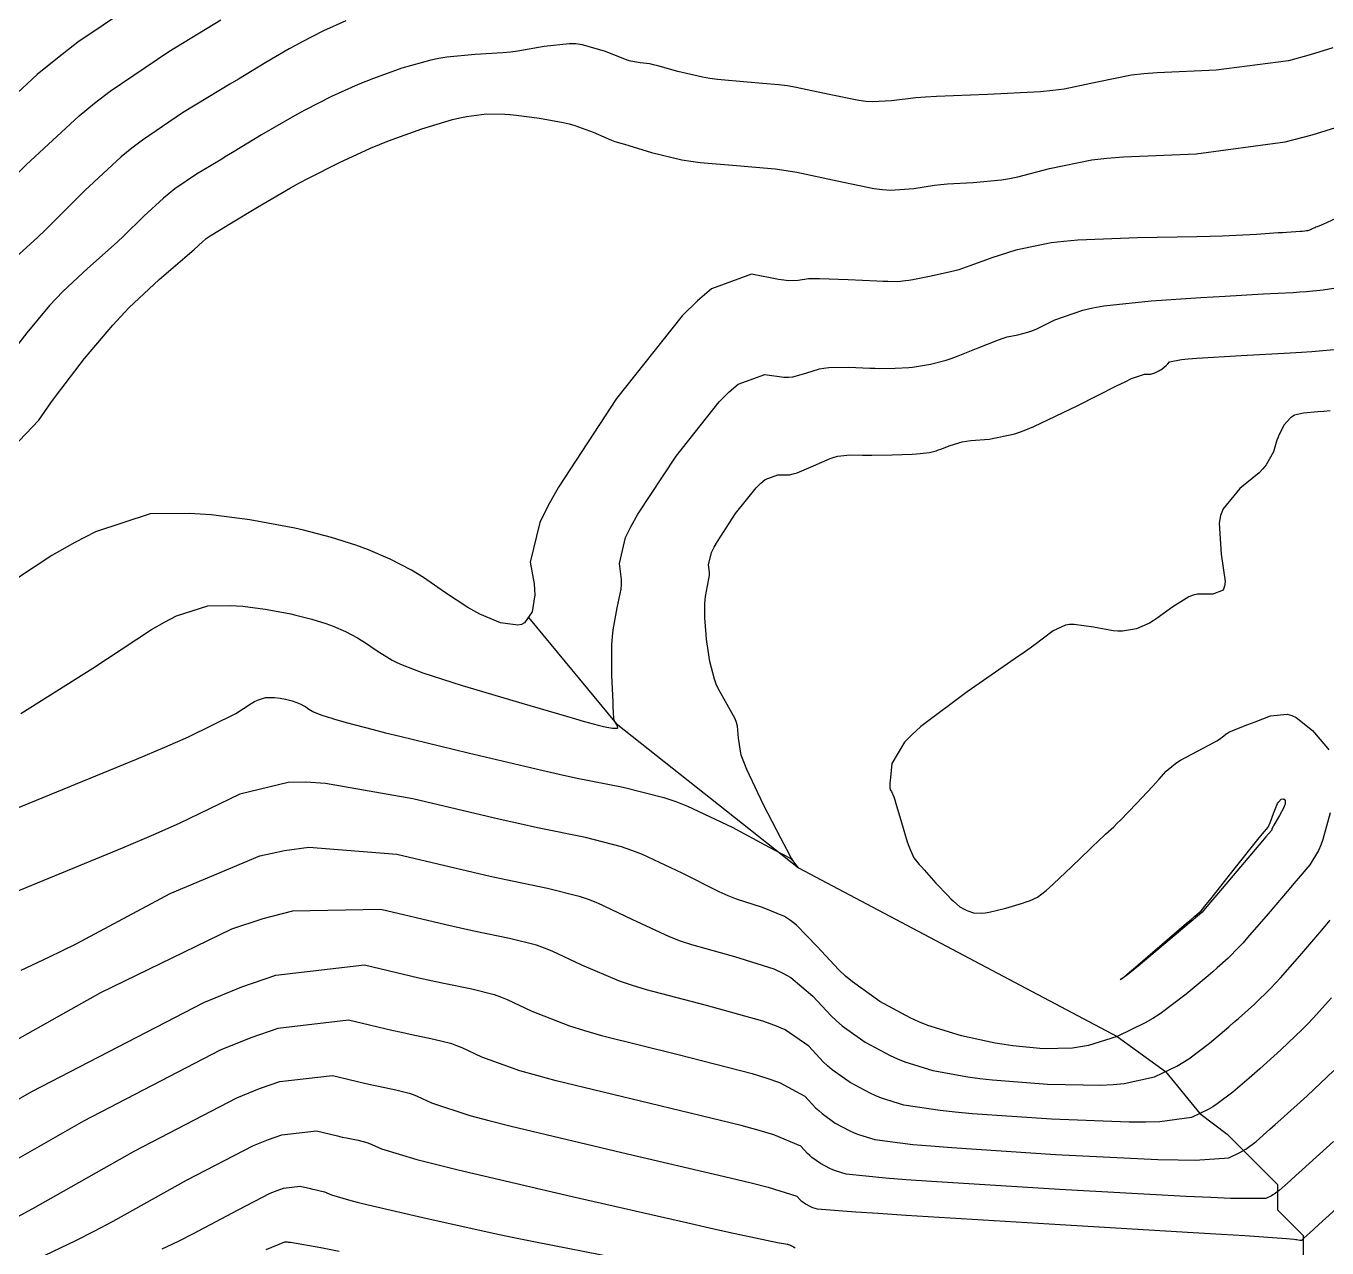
# Model space of a CAD drawing. Header units: metres. Extents: x 837117 to 838479, y 1189012 to 1191015.
# Drawn here: x 837569.8 to 837621, y 1190279.6 to 1190327.7 of the extents above; entities that cross this region are included whole.
import ezdxf

# ---------------------------------------------------------------- set-up
doc = ezdxf.new("R2010")
doc.units = ezdxf.units.M
doc.header["$LTSCALE"] = 0.3
for name, color, linetype in [('COTAS 10', 1, 'Continuous'), ('COTAS INT', 252, 'Continuous'), ('DRENAJE', 5, 'Continuous')]:
    doc.layers.add(name, color=color, linetype=linetype)

msp = doc.modelspace()

# ---------------------------------------------------------------- linework, layer by layer
at = {"layer": 'COTAS 10'}
for points in [[(837574.859, 1190329.092), (837571.829, 1190327.041), (837571.023, 1190326.417), (837570.23, 1190325.768), (837567.484, 1190323.219)], [(837622.034, 1190320.418), (837620.841, 1190319.862), (837620.613, 1190319.771), (837620.566, 1190319.752), (837620.527, 1190319.736), (837620.443, 1190319.699), (837620.4, 1190319.679), (837620.386, 1190319.672), (837620.371, 1190319.666), (837620.309, 1190319.641), (837620.24, 1190319.618), (837620.221, 1190319.612), (837620.201, 1190319.608), (837620.127, 1190319.596), (837620.027, 1190319.587), (837619.991, 1190319.584), (837619.951, 1190319.582), (837619.775, 1190319.572), (837619.415, 1190319.551), (837619.259, 1190319.541), (837619.079, 1190319.529), (837618.225, 1190319.472), (837616.89, 1190319.41), (837616.407, 1190319.395), (837615.874, 1190319.381), (837613.539, 1190319.338), (837611.189, 1190319.241), (837610.647, 1190319.193), (837610.152, 1190319.135), (837608.755, 1190318.851), (837607.813, 1190318.546), (837607.605, 1190318.475), (837607.42, 1190318.411), (837606.943, 1190318.23), (837606.51, 1190318.083), (837606.353, 1190318.04), (837606.18, 1190317.996), (837605.423, 1190317.83), (837604.697, 1190317.691), (837604.545, 1190317.664), (837604.413, 1190317.642), (837604.111, 1190317.605), (837603.711, 1190317.615), (837603.517, 1190317.623), (837603.287, 1190317.633), (837602.156, 1190317.687), (837601.024, 1190317.725), (837600.793, 1190317.725), (837600.598, 1190317.72), (837600.192, 1190317.663), (837599.806, 1190317.648), (837599.623, 1190317.669), (837599.408, 1190317.701), (837598.355, 1190317.909), (837596.769, 1190317.328), (837596.217, 1190316.864), (837595.615, 1190316.267), (837593.036, 1190313.013), (837590.751, 1190309.524), (837590.336, 1190308.778), (837590.014, 1190308.128), (837589.639, 1190306.577), (837589.796, 1190305.713), (837589.811, 1190305.495), (837589.813, 1190305.288), (837589.717, 1190304.616), (837589.418, 1190304.179), (837589.292, 1190304.119), (837589.147, 1190304.085), (837588.467, 1190304.183), (837587.649, 1190304.527), (837587.416, 1190304.65), (837587.18, 1190304.783), (837586.308, 1190305.363), (837585.432, 1190305.965), (837585.195, 1190306.114), (837584.959, 1190306.254), (837584.125, 1190306.692), (837583.27, 1190307.058), (837583.022, 1190307.152), (837582.768, 1190307.243), (837581.809, 1190307.548), (837580.713, 1190307.828), (837580.373, 1190307.903), (837580.017, 1190307.978), (837578.601, 1190308.241), (837577.076, 1190308.433), (837576.651, 1190308.462), (837576.226, 1190308.482), (837574.68, 1190308.469), (837572.524, 1190307.763), (837571.714, 1190307.346), (837570.811, 1190306.834), (837566.778, 1190304.183)], [(837621.183, 1190289.42), (837620.464, 1190288.619), (837620.251, 1190288.397), (837620.031, 1190288.175), (837619.186, 1190287.37), (837618.356, 1190286.624), (837618.146, 1190286.438), (837617.946, 1190286.262), (837617.294, 1190285.702), (837616.684, 1190285.245), (837616.509, 1190285.135), (837616.332, 1190285.031), (837615.674, 1190284.714), (837614.418, 1190284.537), (837613.864, 1190284.522), (837613.221, 1190284.522), (837610.153, 1190284.643), (837607.041, 1190284.86), (837606.37, 1190284.921), (837605.782, 1190284.981), (837604.344, 1190285.201), (837603.473, 1190285.471), (837603.242, 1190285.563), (837603.016, 1190285.663), (837602.233, 1190286.086), (837601.525, 1190286.593), (837601.345, 1190286.746), (837601.173, 1190286.904), (837600.607, 1190287.518), (837599.672, 1190288.157), (837599.267, 1190288.331), (837598.797, 1190288.504), (837596.572, 1190289.118), (837594.214, 1190289.73), (837593.661, 1190289.902), (837593.151, 1190290.075), (837591.672, 1190290.709), (837590.508, 1190291.26), (837590.197, 1190291.381), (837589.89, 1190291.488), (837588.826, 1190291.758), (837587.42, 1190292.043), (837586.899, 1190292.158), (837586.321, 1190292.29), (837583.754, 1190292.898), (837580.273, 1190292.829), (837579.118, 1190292.533), (837577.879, 1190292.118), (837572.716, 1190289.62), (837567.712, 1190286.815)], [(837575.151, 1190279.538), (837575.787, 1190279.845), (837576.378, 1190280.138), (837578.134, 1190281.073), (837579.399, 1190281.727), (837579.679, 1190281.842), (837579.93, 1190281.929), (837580.583, 1190282.004), (837580.982, 1190281.91), (837581.072, 1190281.889), (837581.153, 1190281.871), (837581.372, 1190281.827), (837581.537, 1190281.785), (837581.585, 1190281.769), (837581.633, 1190281.75), (837581.814, 1190281.664), (837582.478, 1190281.466), (837582.831, 1190281.377), (837583.257, 1190281.272), (837585.407, 1190280.768), (837588.18, 1190280.16), (837588.999, 1190279.99), (837589.841, 1190279.818), (837593.067, 1190279.191)]]:
    msp.add_lwpolyline(points, dxfattribs=at)
at = {"layer": 'COTAS INT'}
for points in [[(837568.069, 1190320.463), (837569.797, 1190322.209), (837571.885, 1190324.147), (837572.488, 1190324.64), (837573.101, 1190325.115), (837575.405, 1190326.675), (837577.459, 1190327.92)], [(837582.374, 1190327.879), (837581.505, 1190327.487), (837580.639, 1190327.045), (837580.393, 1190326.912), (837580.144, 1190326.775), (837579.224, 1190326.239), (837578.152, 1190325.59), (837577.808, 1190325.382), (837577.442, 1190325.161), (837575.951, 1190324.258), (837574.373, 1190323.189), (837573.953, 1190322.864), (837573.54, 1190322.526), (837572.109, 1190321.198), (837570.848, 1190319.936), (837570.542, 1190319.638), (837570.255, 1190319.364), (837569.372, 1190318.563)], [(837621.237, 1190326.815), (837620.344, 1190326.537), (837619.483, 1190326.311), (837616.642, 1190325.933), (837614.324, 1190325.839), (837613.792, 1190325.793), (837613.308, 1190325.738), (837611.957, 1190325.466), (837610.662, 1190325.191), (837610.214, 1190325.134), (837609.726, 1190325.085), (837607.639, 1190324.977), (837605.634, 1190324.906), (837605.199, 1190324.881), (837604.816, 1190324.853), (837603.862, 1190324.733), (837603.111, 1190324.688), (837602.855, 1190324.708), (837602.578, 1190324.742), (837601.405, 1190324.982), (837600.113, 1190325.258), (837599.761, 1190325.316), (837599.412, 1190325.365), (837598.172, 1190325.471), (837597.01, 1190325.567), (837596.71, 1190325.609), (837596.42, 1190325.658), (837595.448, 1190325.892), (837594.667, 1190326.113), (837594.497, 1190326.154), (837594.346, 1190326.186), (837593.967, 1190326.23), (837593.601, 1190326.293), (837593.458, 1190326.336), (837593.297, 1190326.391), (837592.566, 1190326.686), (837591.686, 1190326.94), (837591.43, 1190326.97), (837591.17, 1190326.981), (837590.188, 1190326.874), (837589.154, 1190326.689), (837588.861, 1190326.651), (837588.565, 1190326.619), (837587.472, 1190326.55), (837586.353, 1190326.45), (837586.041, 1190326.398), (837585.728, 1190326.336), (837584.588, 1190326.021), (837583.466, 1190325.616), (837583.164, 1190325.496), (837582.865, 1190325.372), (837581.816, 1190324.898), (837580.771, 1190324.366), (837580.474, 1190324.205), (837580.174, 1190324.039), (837579.064, 1190323.393), (837577.982, 1190322.739), (837577.7, 1190322.568), (837577.426, 1190322.402), (837576.498, 1190321.84), (837575.645, 1190321.263), (837575.418, 1190321.087), (837575.195, 1190320.905), (837574.422, 1190320.187), (837573.628, 1190319.408), (837573.391, 1190319.186), (837573.146, 1190318.961), (837572.203, 1190318.128), (837571.235, 1190317.224), (837570.975, 1190316.954), (837570.718, 1190316.676), (837569.819, 1190315.603), (837569.06, 1190314.616)], [(837569.264, 1190311.084), (837570.289, 1190312.156), (837570.77, 1190312.84), (837570.955, 1190313.09), (837571.162, 1190313.366), (837572.097, 1190314.583), (837573.205, 1190315.905), (837573.521, 1190316.248), (837573.842, 1190316.58), (837575.035, 1190317.694), (837576.038, 1190318.559), (837576.239, 1190318.734), (837576.407, 1190318.88), (837576.735, 1190319.177), (837576.85, 1190319.284), (837576.884, 1190319.311), (837576.917, 1190319.337), (837577.044, 1190319.423), (837577.409, 1190319.644), (837577.812, 1190319.887), (837578.903, 1190320.546), (837580.204, 1190321.304), (837580.555, 1190321.498), (837580.903, 1190321.686), (837582.128, 1190322.31), (837583.356, 1190322.866), (837583.706, 1190323.01), (837584.06, 1190323.151), (837585.375, 1190323.626), (837586.581, 1190323.991), (837586.867, 1190324.062), (837587.133, 1190324.12), (837587.917, 1190324.222), (837588.632, 1190324.207), (837588.854, 1190324.192), (837589.085, 1190324.171), (837590.007, 1190324.055), (837590.932, 1190323.88), (837591.165, 1190323.821), (837591.389, 1190323.759), (837592.114, 1190323.498), (837592.648, 1190323.266), (837592.751, 1190323.222), (837592.835, 1190323.186), (837592.975, 1190323.13), (837593.204, 1190323.064), (837593.344, 1190323.022), (837593.516, 1190322.97), (837594.417, 1190322.696), (837595.609, 1190322.41), (837595.965, 1190322.35), (837596.333, 1190322.298), (837597.758, 1190322.18), (837599.279, 1190322.05), (837599.707, 1190321.99), (837600.139, 1190321.92), (837601.723, 1190321.58), (837603.162, 1190321.286), (837603.502, 1190321.244), (837603.816, 1190321.22), (837604.737, 1190321.275), (837605.554, 1190321.414), (837605.802, 1190321.443), (837606.06, 1190321.468), (837607.07, 1190321.52), (837608.184, 1190321.62), (837608.507, 1190321.674), (837608.836, 1190321.739), (837610.078, 1190322.071), (837611.745, 1190322.406), (837612.342, 1190322.474), (837612.998, 1190322.531), (837615.858, 1190322.646), (837619.362, 1190323.113), (837620.424, 1190323.391), (837621.526, 1190323.735)], [(837569.586, 1190300.61), (837572.416, 1190302.399), (837574.729, 1190303.92), (837575.247, 1190304.214), (837575.712, 1190304.453), (837576.949, 1190304.857), (837577.835, 1190304.865), (837578.079, 1190304.854), (837578.323, 1190304.837), (837579.198, 1190304.727), (837580.01, 1190304.576), (837580.214, 1190304.533), (837580.409, 1190304.49), (837581.037, 1190304.329), (837581.588, 1190304.155), (837581.733, 1190304.102), (837581.876, 1190304.048), (837582.366, 1190303.838), (837582.844, 1190303.587), (837582.979, 1190303.507), (837583.116, 1190303.422), (837583.618, 1190303.076), (837584.204, 1190302.715), (837584.393, 1190302.62), (837584.594, 1190302.527), (837585.416, 1190302.211), (837586.558, 1190301.845), (837586.961, 1190301.721), (837587.401, 1190301.587), (837589.303, 1190301.022), (837591.07, 1190300.506), (837591.425, 1190300.403), (837591.723, 1190300.318), (837592.312, 1190300.153), (837592.527, 1190300.104), (837592.589, 1190300.092), (837592.651, 1190300.079), (837592.88, 1190300.036), (837593.05, 1190300.03), (837593.075, 1190300.04), (837593.09, 1190300.056), (837593.062, 1190300.156), (837592.986, 1190300.274), (837592.971, 1190300.301), (837592.959, 1190300.324), (837592.934, 1190300.389), (837592.917, 1190300.684), (837592.909, 1190300.853), (837592.899, 1190301.06), (837592.853, 1190302.126), (837592.852, 1190303.331), (837592.871, 1190303.627), (837592.898, 1190303.906), (837593.065, 1190304.775), (837593.213, 1190305.506), (837593.227, 1190305.698), (837593.23, 1190305.885), (837593.148, 1190306.523), (837593.394, 1190307.541), (837593.605, 1190307.968), (837593.878, 1190308.457), (837595.377, 1190310.748), (837597.071, 1190312.883), (837597.465, 1190313.275), (837597.828, 1190313.58), (837598.869, 1190313.961), (837599.624, 1190313.857), (837599.806, 1190313.856), (837599.976, 1190313.868), (837600.493, 1190314.012), (837601.021, 1190314.183), (837601.197, 1190314.212), (837601.388, 1190314.233), (837602.186, 1190314.241), (837603.002, 1190314.208), (837603.204, 1190314.203), (837603.396, 1190314.2), (837604.001, 1190314.202), (837604.541, 1190314.234), (837604.691, 1190314.25), (837604.842, 1190314.268), (837605.389, 1190314.359), (837606.013, 1190314.525), (837606.211, 1190314.591), (837606.421, 1190314.666), (837607.274, 1190315.008), (837608.077, 1190315.329), (837608.255, 1190315.391), (837608.414, 1190315.442), (837608.83, 1190315.526), (837609.232, 1190315.62), (837609.383, 1190315.676), (837609.55, 1190315.746), (837610.296, 1190316.108), (837611.397, 1190316.497), (837611.789, 1190316.583), (837612.217, 1190316.661), (837614.078, 1190316.863), (837616.035, 1190316.991), (837616.524, 1190317.02), (837616.991, 1190317.048), (837618.487, 1190317.128), (837619.67, 1190317.191), (837619.939, 1190317.208), (837620.183, 1190317.225), (837620.854, 1190317.285), (837621.35, 1190317.367)], [(837568.592, 1190296.546), (837574.137, 1190298.816), (837575.253, 1190299.29), (837576.189, 1190299.698), (837578.055, 1190300.615), (837578.648, 1190301.005), (837578.781, 1190301.081), (837578.9, 1190301.142), (837579.217, 1190301.246), (837579.445, 1190301.248), (837579.507, 1190301.245), (837579.57, 1190301.241), (837579.794, 1190301.212), (837580.003, 1190301.174), (837580.055, 1190301.163), (837580.105, 1190301.152), (837580.266, 1190301.11), (837580.407, 1190301.066), (837580.445, 1190301.052), (837580.481, 1190301.038), (837580.607, 1190300.985), (837580.73, 1190300.92), (837580.764, 1190300.899), (837580.799, 1190300.878), (837580.928, 1190300.789), (837581.078, 1190300.696), (837581.127, 1190300.672), (837581.178, 1190300.648), (837581.389, 1190300.567), (837581.682, 1190300.473), (837581.786, 1190300.442), (837581.898, 1190300.407), (837582.386, 1190300.262), (837583.459, 1190299.98), (837583.941, 1190299.859), (837584.504, 1190299.719), (837587.201, 1190299.06), (837590.095, 1190298.379), (837590.781, 1190298.226), (837591.418, 1190298.088), (837593.299, 1190297.717), (837594.903, 1190297.309), (837595.364, 1190297.148), (837595.832, 1190296.966), (837597.587, 1190296.136), (837599.038, 1190295.358), (837599.315, 1190295.21), (837599.538, 1190295.09), (837599.894, 1190294.9), (837599.928, 1190294.862), (837599.948, 1190294.838), (837599.972, 1190294.808), (837600.097, 1190294.654), (837600.192, 1190294.538), (837600.198, 1190294.533), (837600.195, 1190294.539), (837600.108, 1190294.66), (837599.992, 1190294.819), (837599.969, 1190294.85), (837599.951, 1190294.875), (837599.922, 1190294.917), (837599.919, 1190294.922), (837599.918, 1190294.923), (837599.917, 1190294.925), (837599.91, 1190294.931), (837599.74, 1190295.254), (837599.635, 1190295.456), (837599.505, 1190295.706), (837598.827, 1190297.015), (837598.163, 1190298.408), (837598.042, 1190298.711), (837597.948, 1190298.979), (837597.832, 1190299.647), (837597.801, 1190300.115), (837597.76, 1190300.256), (837597.705, 1190300.402), (837597.388, 1190300.97), (837597.035, 1190301.594), (837596.957, 1190301.775), (837596.888, 1190301.96), (837596.708, 1190302.656), (837596.603, 1190303.357), (837596.581, 1190303.545), (837596.562, 1190303.73), (837596.516, 1190304.374), (837596.516, 1190304.948), (837596.525, 1190305.089), (837596.538, 1190305.222), (837596.617, 1190305.636), (837596.688, 1190305.985), (837596.695, 1190306.076), (837596.696, 1190306.165), (837596.657, 1190306.469), (837596.774, 1190306.954), (837596.875, 1190307.157), (837597.005, 1190307.391), (837597.719, 1190308.482), (837598.526, 1190309.499), (837598.714, 1190309.686), (837598.887, 1190309.831), (837599.383, 1190310.013), (837599.84, 1190310.013), (837599.988, 1190310.044), (837600.146, 1190310.088), (837600.794, 1190310.361), (837601.443, 1190310.647), (837601.602, 1190310.699), (837601.751, 1190310.741), (837602.215, 1190310.795), (837602.718, 1190310.783), (837602.892, 1190310.783), (837603.082, 1190310.784), (837603.892, 1190310.798), (837604.669, 1190310.826), (837604.838, 1190310.835), (837604.987, 1190310.845), (837605.356, 1190310.888), (837605.625, 1190310.96), (837605.711, 1190310.988), (837605.801, 1190311.02), (837606.17, 1190311.168), (837606.648, 1190311.31), (837606.808, 1190311.339), (837606.98, 1190311.364), (837607.7, 1190311.414), (837608.718, 1190311.627), (837609.077, 1190311.754), (837609.469, 1190311.911), (837611.166, 1190312.722), (837612.739, 1190313.524), (837613.053, 1190313.675), (837613.314, 1190313.795), (837613.819, 1190313.972), (837613.98, 1190313.966), (837614.025, 1190313.97), (837614.069, 1190313.978), (837614.23, 1190314.029), (837614.383, 1190314.102), (837614.422, 1190314.124), (837614.46, 1190314.147), (837614.587, 1190314.234), (837614.692, 1190314.324), (837614.717, 1190314.349), (837614.74, 1190314.373), (837614.805, 1190314.461), (837615.27, 1190314.551), (837615.544, 1190314.577), (837615.882, 1190314.604), (837617.629, 1190314.704), (837619.548, 1190314.808), (837619.995, 1190314.837), (837620.405, 1190314.866), (837621.581, 1190314.974)], [(837621.134, 1190312.532), (837620.877, 1190312.505), (837620.649, 1190312.483), (837620.074, 1190312.437), (837619.726, 1190312.355), (837619.642, 1190312.309), (837619.562, 1190312.254), (837619.319, 1190311.972), (837619.126, 1190311.6), (837619.079, 1190311.488), (837619.034, 1190311.372), (837618.892, 1190310.919), (837618.613, 1190310.405), (837618.482, 1190310.251), (837618.328, 1190310.091), (837617.575, 1190309.468), (837616.912, 1190308.672), (837616.814, 1190308.403), (837616.753, 1190308.112), (837616.842, 1190306.887), (837616.992, 1190305.815), (837616.97, 1190305.621), (837616.92, 1190305.473), (837616.51, 1190305.309), (837615.909, 1190305.311), (837615.739, 1190305.266), (837615.567, 1190305.202), (837614.933, 1190304.81), (837614.322, 1190304.361), (837614.164, 1190304.261), (837614.012, 1190304.173), (837613.502, 1190303.942), (837612.952, 1190303.856), (837612.774, 1190303.858), (837612.585, 1190303.871), (837611.81, 1190304.013), (837611.051, 1190304.122), (837610.872, 1190304.114), (837610.707, 1190304.09), (837610.226, 1190303.864), (837609.468, 1190303.295), (837609.129, 1190303.054), (837608.734, 1190302.776), (837606.841, 1190301.47), (837605.011, 1190300.098), (837604.656, 1190299.779), (837604.366, 1190299.485), (837603.87, 1190298.643), (837603.816, 1190298.089), (837603.806, 1190297.977), (837603.799, 1190297.883), (837603.789, 1190297.694), (837603.802, 1190297.628), (837603.808, 1190297.612), (837603.817, 1190297.597), (837603.857, 1190297.55), (837603.947, 1190297.337), (837603.987, 1190297.218), (837604.032, 1190297.072), (837604.249, 1190296.328), (837604.482, 1190295.557), (837604.537, 1190295.394), (837604.589, 1190295.254), (837604.743, 1190294.934), (837604.955, 1190294.675), (837605.043, 1190294.574), (837605.143, 1190294.46), (837605.611, 1190293.941), (837606.091, 1190293.431), (837606.198, 1190293.323), (837606.295, 1190293.23), (837606.552, 1190293.01), (837606.747, 1190292.896), (837606.804, 1190292.868), (837606.862, 1190292.843), (837607.085, 1190292.766), (837607.422, 1190292.756), (837607.553, 1190292.772), (837607.699, 1190292.797), (837608.362, 1190292.955), (837609.021, 1190293.15), (837609.165, 1190293.198), (837609.292, 1190293.243), (837609.611, 1190293.385), (837609.943, 1190293.644), (837610.078, 1190293.764), (837610.233, 1190293.904), (837610.948, 1190294.584), (837611.663, 1190295.275), (837611.818, 1190295.423), (837611.954, 1190295.552), (837612.291, 1190295.859), (837612.607, 1190296.157), (837612.731, 1190296.28), (837612.87, 1190296.42), (837613.506, 1190297.075), (837614.133, 1190297.737), (837614.268, 1190297.882), (837614.387, 1190298.012), (837614.673, 1190298.341), (837614.97, 1190298.598), (837615.094, 1190298.682), (837615.237, 1190298.771), (837615.905, 1190299.137), (837616.544, 1190299.472), (837616.667, 1190299.542), (837616.768, 1190299.601), (837616.941, 1190299.733), (837617.034, 1190299.815), (837617.084, 1190299.844), (837617.146, 1190299.875), (837617.456, 1190300.007), (837617.892, 1190300.176), (837618.032, 1190300.23), (837618.18, 1190300.287), (837618.784, 1190300.518), (837619.437, 1190300.584), (837619.615, 1190300.536), (837619.793, 1190300.46), (837620.428, 1190299.947), (837620.959, 1190299.331), (837621.072, 1190299.19)], [(837621.131, 1190296.699), (837620.842, 1190295.66), (837620.756, 1190295.427), (837620.669, 1190295.217), (837620.332, 1190294.659), (837619.867, 1190294.118), (837619.698, 1190293.92), (837619.511, 1190293.7), (837618.69, 1190292.733), (837617.879, 1190291.792), (837617.699, 1190291.589), (837617.538, 1190291.412), (837617.115, 1190290.978), (837616.681, 1190290.596), (837616.512, 1190290.451), (837616.322, 1190290.289), (837615.462, 1190289.561), (837614.439, 1190288.796), (837614.147, 1190288.61), (837613.85, 1190288.437), (837612.747, 1190287.905), (837611.613, 1190287.55), (837611.298, 1190287.489), (837610.982, 1190287.443), (837609.836, 1190287.408), (837608.643, 1190287.529), (837608.297, 1190287.581), (837607.945, 1190287.641), (837606.618, 1190287.924), (837605.292, 1190288.336), (837604.94, 1190288.476), (837604.595, 1190288.628), (837603.403, 1190289.273), (837602.324, 1190290.045), (837602.05, 1190290.278), (837601.787, 1190290.518), (837600.925, 1190291.453), (837600.116, 1190292.287), (837599.885, 1190292.464), (837599.652, 1190292.617), (837598.787, 1190292.973), (837597.763, 1190293.303), (837597.43, 1190293.44), (837597.075, 1190293.597), (837595.615, 1190294.327), (837594.057, 1190295.064), (837593.641, 1190295.226), (837593.232, 1190295.369), (837591.808, 1190295.731), (837589.927, 1190296.111), (837589.23, 1190296.266), (837588.456, 1190296.442), (837585.022, 1190297.255), (837581.584, 1190297.863), (837580.806, 1190297.91), (837580.105, 1190297.903), (837578.203, 1190297.439), (837575.813, 1190296.283), (837574.805, 1190295.84), (837573.645, 1190295.344), (837568.203, 1190293.109)], [(837616.077, 1190292.779), (837613.567, 1190290.672), (837613.373, 1190290.513), (837613.213, 1190290.384), (837612.915, 1190290.161), (837612.866, 1190290.143), (837612.862, 1190290.144), (837612.863, 1190290.146), (837612.905, 1190290.173), (837612.962, 1190290.208), (837612.973, 1190290.215), (837612.983, 1190290.22), (837613, 1190290.232), (837613.235, 1190290.434), (837613.383, 1190290.56), (837613.565, 1190290.717), (837614.52, 1190291.535), (837615.476, 1190292.354), (837615.659, 1190292.511), (837615.806, 1190292.637), (837616.045, 1190292.842), (837616.25, 1190293.099), (837616.377, 1190293.259), (837616.534, 1190293.456), (837617.356, 1190294.489), (837618.18, 1190295.521), (837618.339, 1190295.72), (837618.469, 1190295.88), (837618.687, 1190296.14), (837618.732, 1190296.229), (837618.753, 1190296.281), (837618.777, 1190296.344), (837618.894, 1190296.673), (837619.025, 1190297.006), (837619.058, 1190297.073), (837619.09, 1190297.129), (837619.194, 1190297.238), (837619.279, 1190297.252), (837619.298, 1190297.248), (837619.316, 1190297.241), (837619.364, 1190297.184), (837619.351, 1190297.045), (837619.329, 1190296.986), (837619.3, 1190296.918), (837619.13, 1190296.597), (837618.952, 1190296.286), (837618.917, 1190296.223), (837618.888, 1190296.171), (837618.839, 1190296.069), (837618.83, 1190296.039), (837618.828, 1190296.032), (837618.825, 1190296.026), (837618.816, 1190296.009), (837618.599, 1190295.754), (837618.466, 1190295.597), (837616.587, 1190293.379), (837616.423, 1190293.186), (837616.291, 1190293.03), (837616.08, 1190292.782), (837616.077, 1190292.779)], [(837569.594, 1190290.507), (837570.689, 1190291.023), (837571.763, 1190291.549), (837575.46, 1190293.53), (837578.992, 1190295.011), (837579.962, 1190295.221), (837580.928, 1190295.346), (837584.388, 1190295.077), (837587.388, 1190294.366), (837588.065, 1190294.212), (837588.674, 1190294.077), (837590.317, 1190293.744), (837591.561, 1190293.428), (837591.919, 1190293.303), (837592.283, 1190293.162), (837593.644, 1190292.518), (837595.113, 1190291.836), (837595.545, 1190291.671), (837595.989, 1190291.517), (837597.679, 1190291.045), (837599.225, 1190290.56), (837599.576, 1190290.398), (837599.894, 1190290.222), (837600.766, 1190289.486), (837601.48, 1190288.711), (837601.698, 1190288.512), (837601.924, 1190288.319), (837602.818, 1190287.68), (837603.805, 1190287.146), (837604.091, 1190287.02), (837604.383, 1190286.903), (837605.481, 1190286.563), (837606.863, 1190286.311), (837607.334, 1190286.251), (837607.842, 1190286.194), (837609.995, 1190286.025), (837612.101, 1190285.982), (837612.581, 1190286.005), (837613.016, 1190286.044), (837614.21, 1190286.309), (837615.091, 1190286.734), (837615.328, 1190286.873), (837615.561, 1190287.021), (837616.378, 1190287.631), (837617.134, 1190288.275), (837617.329, 1190288.445), (837617.518, 1190288.61), (837618.15, 1190289.174), (837618.785, 1190289.793), (837618.975, 1190289.993), (837619.172, 1190290.206), (837619.936, 1190291.076), (837620.72, 1190291.998), (837620.929, 1190292.242), (837621.135, 1190292.482)], [(837561.567, 1190280.878), (837570.02, 1190285.738), (837576.784, 1190289.235), (837578.285, 1190289.852), (837579.625, 1190290.316), (837583.12, 1190290.719), (837585.253, 1190290.214), (837585.734, 1190290.104), (837586.167, 1190290.008), (837587.335, 1190289.772), (837588.22, 1190289.547), (837588.474, 1190289.458), (837588.733, 1190289.358), (837589.7, 1190288.9), (837591.189, 1190288.313), (837591.776, 1190288.132), (837592.439, 1190287.943), (837595.464, 1190287.19), (837598.37, 1190286.448), (837598.958, 1190286.265), (837599.451, 1190286.092), (837600.448, 1190285.55), (837600.866, 1190285.096), (837600.993, 1190284.98), (837601.126, 1190284.867), (837601.649, 1190284.493), (837602.226, 1190284.181), (837602.394, 1190284.107), (837602.564, 1190284.039), (837603.207, 1190283.84), (837604.7, 1190283.652), (837605.407, 1190283.591), (837606.241, 1190283.526), (837610.312, 1190283.26), (837614.34, 1190283.061), (837615.147, 1190283.039), (837615.82, 1190283.031), (837617.138, 1190283.119), (837617.574, 1190283.329), (837617.69, 1190283.397), (837617.806, 1190283.47), (837618.21, 1190283.772), (837618.757, 1190284.249), (837618.964, 1190284.432), (837619.193, 1190284.638), (837620.221, 1190285.566), (837621.278, 1190286.556)], [(837621.256, 1190283.762), (837620.031, 1190282.652), (837619.781, 1190282.426), (837619.569, 1190282.235), (837619.125, 1190281.843), (837618.928, 1190281.695), (837618.872, 1190281.66), (837618.815, 1190281.626), (837618.602, 1190281.523), (837617.223, 1190281.524), (837616.43, 1190281.556), (837615.459, 1190281.601), (837610.47, 1190281.877), (837605.44, 1190282.192), (837604.443, 1190282.261), (837603.618, 1190282.322), (837602.07, 1190282.478), (837601.655, 1190282.607), (837601.545, 1190282.651), (837601.437, 1190282.698), (837601.064, 1190282.9), (837600.727, 1190283.141), (837600.641, 1190283.214), (837600.559, 1190283.289), (837600.289, 1190283.582), (837599.229, 1190284.027), (837598.648, 1190284.199), (837597.943, 1190284.392), (837594.357, 1190285.262), (837590.664, 1190286.156), (837589.892, 1190286.363), (837589.227, 1190286.552), (837587.729, 1190287.091), (837586.958, 1190287.456), (837586.752, 1190287.536), (837586.549, 1190287.607), (837585.844, 1190287.786), (837584.914, 1190287.974), (837584.568, 1190288.051), (837584.185, 1190288.138), (837582.486, 1190288.54), (837579.701, 1190288.219), (837578.634, 1190287.849), (837577.438, 1190287.358), (837572.049, 1190284.571), (837566.894, 1190281.627)], [(837569.16, 1190280.639), (837570.055, 1190281.131), (837574.077, 1190283.405), (837578.091, 1190285.481), (837578.982, 1190285.847), (837579.777, 1190286.122), (837581.852, 1190286.362), (837583.118, 1190286.062), (837583.403, 1190285.997), (837583.66, 1190285.94), (837584.353, 1190285.8), (837584.878, 1190285.666), (837585.029, 1190285.614), (837585.183, 1190285.554), (837585.757, 1190285.282), (837587.265, 1190284.791), (837588.007, 1190284.593), (837588.89, 1190284.369), (837593.249, 1190283.335), (837597.515, 1190282.335), (837598.339, 1190282.133), (837599.007, 1190281.962), (837600.13, 1190281.614), (837600.252, 1190281.482), (837600.289, 1190281.448), (837600.327, 1190281.415), (837600.479, 1190281.307), (837600.647, 1190281.216), (837600.696, 1190281.194), (837600.746, 1190281.174), (837600.932, 1190281.116), (837602.451, 1190280.997), (837603.34, 1190280.939), (837604.432, 1190280.87), (837610.069, 1190280.528), (837615.738, 1190280.188), (837616.85, 1190280.12), (837617.764, 1190280.062), (837619.414, 1190279.95), (837619.71, 1190279.917), (837619.771, 1190279.91), (837619.823, 1190279.903), (837619.936, 1190279.888), (837619.981, 1190279.882), (837619.998, 1190279.882), (837620.018, 1190279.886), (837620.036, 1190279.901), (837620.043, 1190279.908), (837620.052, 1190279.916), (837620.092, 1190279.955), (837620.467, 1190280.299), (837620.687, 1190280.499), (837620.957, 1190280.745), (837622.352, 1190282.013)], [(837569.367, 1190278.73), (837571.755, 1190279.873), (837572.474, 1190280.242), (837573.217, 1190280.634), (837576.105, 1190282.239), (837578.745, 1190283.604), (837579.331, 1190283.845), (837579.854, 1190284.026), (837581.218, 1190284.183), (837582.05, 1190283.986), (837582.238, 1190283.943), (837582.407, 1190283.906), (837582.863, 1190283.813), (837583.208, 1190283.726), (837583.307, 1190283.691), (837583.408, 1190283.652), (837583.785, 1190283.473), (837585.171, 1190283.06), (837585.908, 1190282.873), (837586.797, 1190282.655), (837591.283, 1190281.604), (837595.794, 1190280.575), (837596.699, 1190280.37), (837597.455, 1190280.2), (837598.942, 1190279.877), (837599.369, 1190279.796), (837599.457, 1190279.78), (837599.531, 1190279.766), (837599.686, 1190279.737), (837599.752, 1190279.723), (837599.77, 1190279.719), (837599.787, 1190279.714), (837599.847, 1190279.695), (837599.9, 1190279.674), (837599.914, 1190279.669), (837599.927, 1190279.663), (837599.969, 1190279.643), (837600.006, 1190279.62), (837600.016, 1190279.613), (837600.026, 1190279.605), (837600.062, 1190279.574)], [(837579.244, 1190279.509), (837579.974, 1190279.82), (837580.016, 1190279.82), (837580.036, 1190279.818), (837580.07, 1190279.812), (837580.107, 1190279.806), (837580.121, 1190279.804), (837580.135, 1190279.804), (837580.196, 1190279.803), (837581.39, 1190279.589), (837582.119, 1190279.454)]]:
    msp.add_lwpolyline(points, dxfattribs=at)
at = {"layer": 'DRENAJE'}
for p, q in [((837589.568, 1190304.397), (837593.024, 1190300.215)), ((837593.024, 1190300.215), (837600.198, 1190294.533)), ((837600.198, 1190294.533), (837612.747, 1190287.905)), ((837612.747, 1190287.905), (837614.65, 1190286.522)), ((837614.65, 1190286.522), (837616.003, 1190284.873)), ((837616.003, 1190284.873), (837617.076, 1190284.057))]:
    msp.add_line(p, q, dxfattribs=at)
msp.add_polyline3d([(837620.075, 1190275.06, 0), (837620.075, 1190276.059, 0), (837620.075, 1190277.059, 0), (837620.075, 1190278.059, 0), (837620.075, 1190279.058, 0), (837620.075, 1190280.058, 0), (837619.075, 1190281.058, 0), (837619.075, 1190282.057, 0), (837618.076, 1190283.057, 0), (837617.076, 1190284.057, 0)], dxfattribs=at)

doc.saveas('drawing.dxf')
